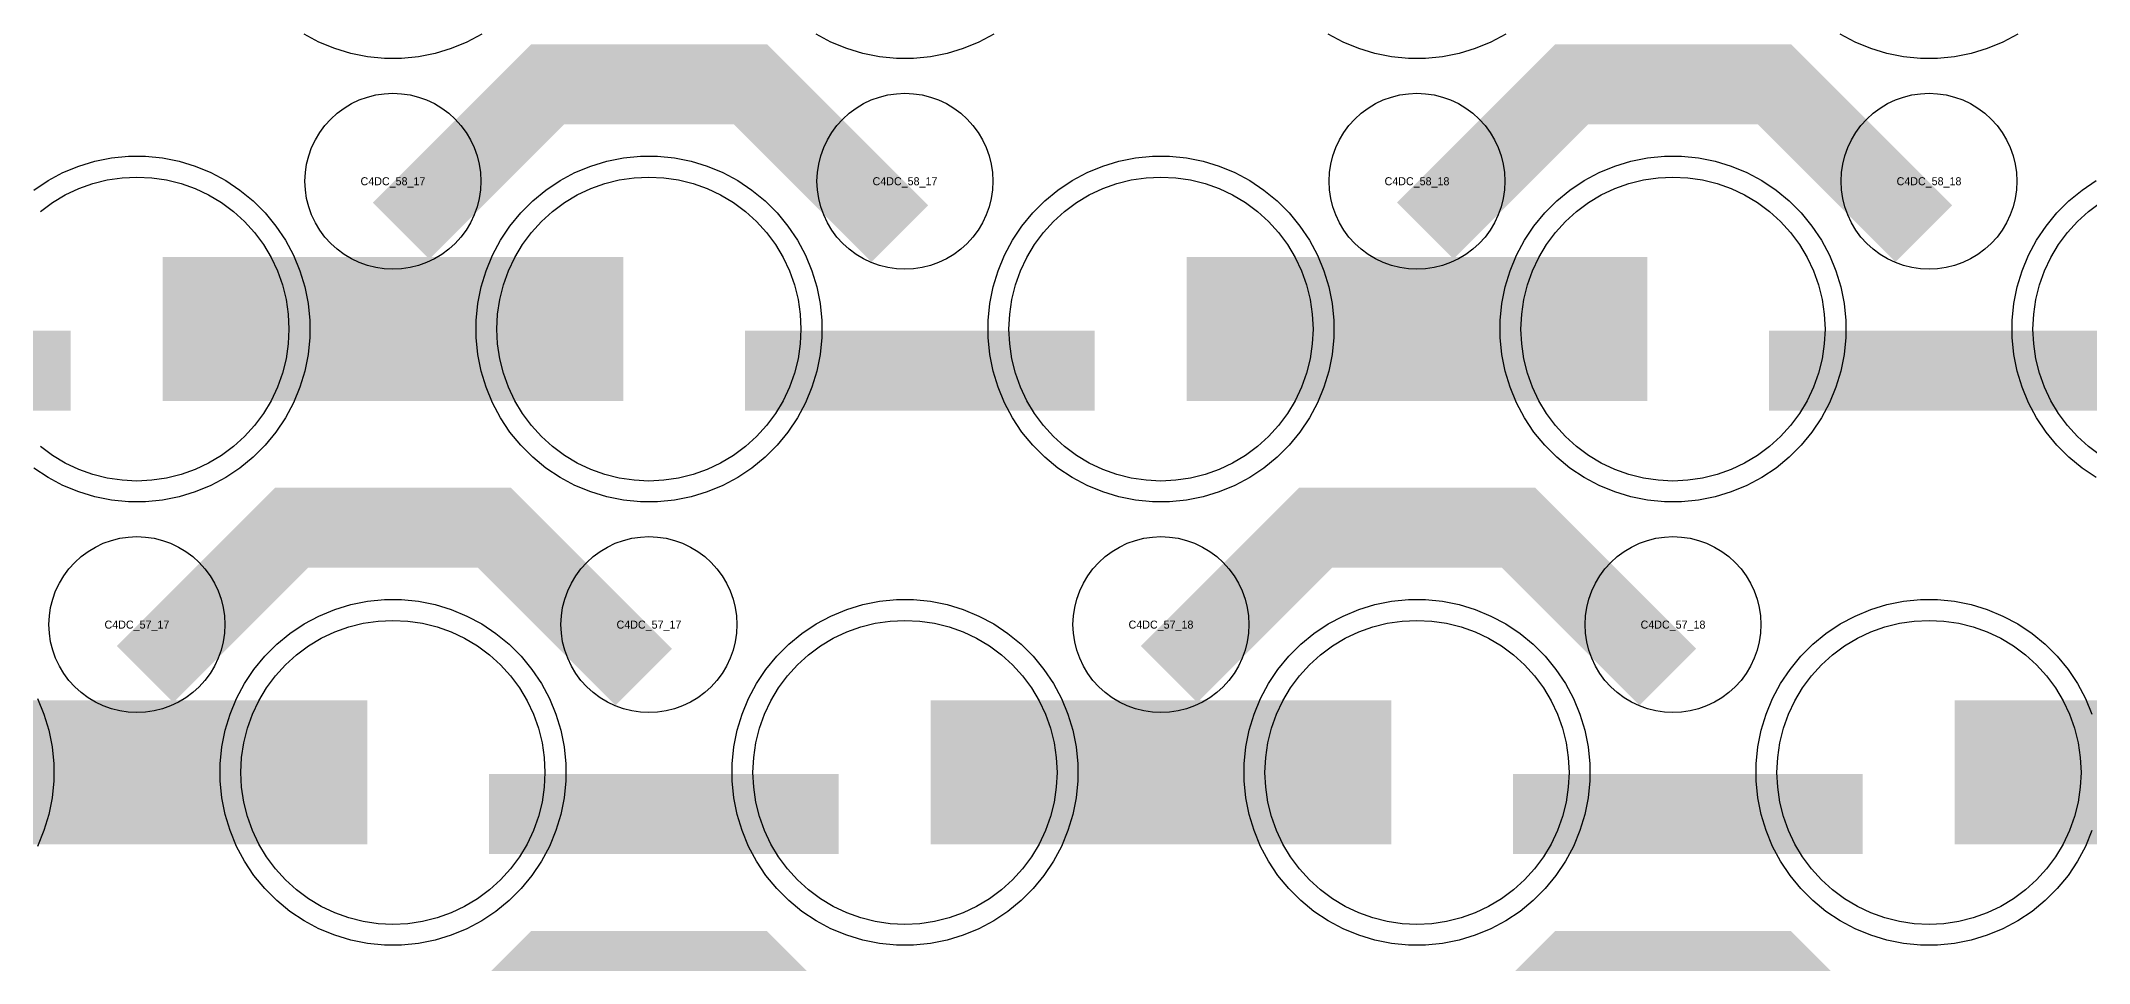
# Model space of a CAD drawing. Extents: x -11880 to 11880, y -14992 to 14992.
# Drawn here: x -6590 to -5950, y -7001 to -6713 of the extents above; entities that cross this region are included whole.
import ezdxf
from ezdxf.enums import TextEntityAlignment as Align

# ---------------------------------------------------------------- set-up
doc = ezdxf.new("R2010")
doc.units = 0
doc.header["$MEASUREMENT"] = 0
for name, color, linetype in [('GDS_775_DT_237', 138, 'CONTINUOUS'), ('RDL1_FS', 34, 'CONTINUOUS'), ('RDL_BS', 160, 'CONTINUOUS')]:
    doc.layers.add(name, color=color, linetype=linetype)

msp = doc.modelspace()

# ---------------------------------------------------------------- linework, layer by layer
at = {"layer": 'RDL1_FS'}
for points in [[(-6590.14, -6766.126), (-6586.395, -6763.348), (-6582.395, -6760.95), (-6578.181, -6758.958), (-6573.791, -6757.386), (-6569.268, -6756.254), (-6564.657, -6755.57), (-6560, -6755.341), (-6555.343, -6755.57), (-6550.732, -6756.254), (-6546.209, -6757.386), (-6541.819, -6758.958), (-6537.605, -6760.95), (-6533.605, -6763.348), (-6529.86, -6766.126), (-6526.406, -6769.256), (-6523.276, -6772.71), (-6520.498, -6776.455), (-6518.1, -6780.455), (-6516.108, -6784.669), (-6514.536, -6789.059), (-6513.404, -6793.582), (-6512.72, -6798.193), (-6512.491, -6802.85), (-6512.72, -6807.507), (-6513.404, -6812.118), (-6514.536, -6816.641), (-6516.108, -6821.031), (-6518.1, -6825.245), (-6520.498, -6829.245), (-6523.276, -6832.99), (-6526.406, -6836.444), (-6529.86, -6839.574), (-6533.605, -6842.352), (-6537.605, -6844.75), (-6541.819, -6846.742), (-6546.209, -6848.314), (-6550.732, -6849.446), (-6555.343, -6850.13), (-6560, -6850.359), (-6564.657, -6850.13), (-6569.268, -6849.446), (-6573.791, -6848.314), (-6578.181, -6846.742), (-6582.395, -6844.75), (-6586.395, -6842.352), (-6590.14, -6839.574)], [(-5946.395, -6842.352), (-5950.14, -6839.574), (-5953.594, -6836.444), (-5956.724, -6832.99), (-5959.502, -6829.245), (-5961.9, -6825.245), (-5963.892, -6821.031), (-5965.464, -6816.641), (-5966.596, -6812.118), (-5967.28, -6807.507), (-5967.509, -6802.85), (-5967.28, -6798.193), (-5966.596, -6793.582), (-5965.464, -6789.059), (-5963.892, -6784.669), (-5961.9, -6780.455), (-5959.502, -6776.455), (-5956.724, -6772.71), (-5953.594, -6769.256), (-5950.14, -6766.126), (-5946.395, -6763.348)]]:
    msp.add_lwpolyline(points, dxfattribs=at)
for points in [[(-6400, -6850.359), (-6404.657, -6850.13), (-6409.268, -6849.446), (-6413.791, -6848.314), (-6418.181, -6846.742), (-6422.395, -6844.75), (-6426.395, -6842.352), (-6430.14, -6839.574), (-6433.594, -6836.444), (-6436.724, -6832.99), (-6439.502, -6829.245), (-6441.9, -6825.245), (-6443.892, -6821.031), (-6445.464, -6816.641), (-6446.596, -6812.118), (-6447.28, -6807.507), (-6447.509, -6802.85), (-6447.28, -6798.193), (-6446.596, -6793.582), (-6445.464, -6789.059), (-6443.892, -6784.669), (-6441.9, -6780.455), (-6439.502, -6776.455), (-6436.724, -6772.71), (-6433.594, -6769.256), (-6430.14, -6766.126), (-6426.395, -6763.348), (-6422.395, -6760.95), (-6418.181, -6758.958), (-6413.791, -6757.386), (-6409.268, -6756.254), (-6404.657, -6755.57), (-6400, -6755.341), (-6395.343, -6755.57), (-6390.732, -6756.254), (-6386.209, -6757.386), (-6381.819, -6758.958), (-6377.605, -6760.95), (-6373.605, -6763.348), (-6369.86, -6766.126), (-6366.406, -6769.256), (-6363.276, -6772.71), (-6360.498, -6776.455), (-6358.1, -6780.455), (-6356.108, -6784.669), (-6354.536, -6789.059), (-6353.404, -6793.582), (-6352.72, -6798.193), (-6352.491, -6802.85), (-6352.72, -6807.507), (-6353.404, -6812.118), (-6354.536, -6816.641), (-6356.108, -6821.031), (-6358.1, -6825.245), (-6360.498, -6829.245), (-6363.276, -6832.99), (-6366.406, -6836.444), (-6369.86, -6839.574), (-6373.605, -6842.352), (-6377.605, -6844.75), (-6381.819, -6846.742), (-6386.209, -6848.314), (-6390.732, -6849.446), (-6395.343, -6850.13)], [(-6240, -6850.359), (-6244.657, -6850.13), (-6249.268, -6849.446), (-6253.791, -6848.314), (-6258.181, -6846.742), (-6262.395, -6844.75), (-6266.395, -6842.352), (-6270.14, -6839.574), (-6273.594, -6836.444), (-6276.724, -6832.99), (-6279.502, -6829.245), (-6281.9, -6825.245), (-6283.892, -6821.031), (-6285.464, -6816.641), (-6286.596, -6812.118), (-6287.28, -6807.507), (-6287.509, -6802.85), (-6287.28, -6798.193), (-6286.596, -6793.582), (-6285.464, -6789.059), (-6283.892, -6784.669), (-6281.9, -6780.455), (-6279.502, -6776.455), (-6276.724, -6772.71), (-6273.594, -6769.256), (-6270.14, -6766.126), (-6266.395, -6763.348), (-6262.395, -6760.95), (-6258.181, -6758.958), (-6253.791, -6757.386), (-6249.268, -6756.254), (-6244.657, -6755.57), (-6240, -6755.341), (-6235.343, -6755.57), (-6230.732, -6756.254), (-6226.209, -6757.386), (-6221.819, -6758.958), (-6217.605, -6760.95), (-6213.605, -6763.348), (-6209.86, -6766.126), (-6206.406, -6769.256), (-6203.276, -6772.71), (-6200.498, -6776.455), (-6198.1, -6780.455), (-6196.108, -6784.669), (-6194.536, -6789.059), (-6193.404, -6793.582), (-6192.72, -6798.193), (-6192.491, -6802.85), (-6192.72, -6807.507), (-6193.404, -6812.118), (-6194.536, -6816.641), (-6196.108, -6821.031), (-6198.1, -6825.245), (-6200.498, -6829.245), (-6203.276, -6832.99), (-6206.406, -6836.444), (-6209.86, -6839.574), (-6213.605, -6842.352), (-6217.605, -6844.75), (-6221.819, -6846.742), (-6226.209, -6848.314), (-6230.732, -6849.446), (-6235.343, -6850.13)], [(-6080, -6850.359), (-6084.657, -6850.13), (-6089.268, -6849.446), (-6093.791, -6848.314), (-6098.181, -6846.742), (-6102.395, -6844.75), (-6106.395, -6842.352), (-6110.14, -6839.574), (-6113.594, -6836.444), (-6116.724, -6832.99), (-6119.502, -6829.245), (-6121.9, -6825.245), (-6123.892, -6821.031), (-6125.464, -6816.641), (-6126.596, -6812.118), (-6127.28, -6807.507), (-6127.509, -6802.85), (-6127.28, -6798.193), (-6126.596, -6793.582), (-6125.464, -6789.059), (-6123.892, -6784.669), (-6121.9, -6780.455), (-6119.502, -6776.455), (-6116.724, -6772.71), (-6113.594, -6769.256), (-6110.14, -6766.126), (-6106.395, -6763.348), (-6102.395, -6760.95), (-6098.181, -6758.958), (-6093.791, -6757.386), (-6089.268, -6756.254), (-6084.657, -6755.57), (-6080, -6755.341), (-6075.343, -6755.57), (-6070.732, -6756.254), (-6066.209, -6757.386), (-6061.819, -6758.958), (-6057.605, -6760.95), (-6053.605, -6763.348), (-6049.86, -6766.126), (-6046.406, -6769.256), (-6043.276, -6772.71), (-6040.498, -6776.455), (-6038.1, -6780.455), (-6036.108, -6784.669), (-6034.536, -6789.059), (-6033.404, -6793.582), (-6032.72, -6798.193), (-6032.491, -6802.85), (-6032.72, -6807.507), (-6033.404, -6812.118), (-6034.536, -6816.641), (-6036.108, -6821.031), (-6038.1, -6825.245), (-6040.498, -6829.245), (-6043.276, -6832.99), (-6046.406, -6836.444), (-6049.86, -6839.574), (-6053.605, -6842.352), (-6057.605, -6844.75), (-6061.819, -6846.742), (-6066.209, -6848.314), (-6070.732, -6849.446), (-6075.343, -6850.13)], [(-6480, -6988.919), (-6484.657, -6988.69), (-6489.268, -6988.006), (-6493.791, -6986.874), (-6498.181, -6985.302), (-6502.395, -6983.31), (-6506.395, -6980.912), (-6510.14, -6978.134), (-6513.594, -6975.004), (-6516.724, -6971.55), (-6519.502, -6967.805), (-6521.9, -6963.805), (-6523.892, -6959.591), (-6525.464, -6955.201), (-6526.596, -6950.678), (-6527.28, -6946.067), (-6527.509, -6941.41), (-6527.28, -6936.753), (-6526.596, -6932.142), (-6525.464, -6927.619), (-6523.892, -6923.229), (-6521.9, -6919.015), (-6519.502, -6915.015), (-6516.724, -6911.27), (-6513.594, -6907.816), (-6510.14, -6904.686), (-6506.395, -6901.908), (-6502.395, -6899.51), (-6498.181, -6897.518), (-6493.791, -6895.946), (-6489.268, -6894.814), (-6484.657, -6894.13), (-6480, -6893.901), (-6475.343, -6894.13), (-6470.732, -6894.814), (-6466.209, -6895.946), (-6461.819, -6897.518), (-6457.605, -6899.51), (-6453.605, -6901.908), (-6449.86, -6904.686), (-6446.406, -6907.816), (-6443.276, -6911.27), (-6440.498, -6915.015), (-6438.1, -6919.015), (-6436.108, -6923.229), (-6434.536, -6927.619), (-6433.404, -6932.142), (-6432.72, -6936.753), (-6432.491, -6941.41), (-6432.72, -6946.067), (-6433.404, -6950.678), (-6434.536, -6955.201), (-6436.108, -6959.591), (-6438.1, -6963.805), (-6440.498, -6967.805), (-6443.276, -6971.55), (-6446.406, -6975.004), (-6449.86, -6978.134), (-6453.605, -6980.912), (-6457.605, -6983.31), (-6461.819, -6985.302), (-6466.209, -6986.874), (-6470.732, -6988.006), (-6475.343, -6988.69)], [(-6320, -6988.919), (-6324.657, -6988.69), (-6329.268, -6988.006), (-6333.791, -6986.874), (-6338.181, -6985.302), (-6342.395, -6983.31), (-6346.395, -6980.912), (-6350.14, -6978.134), (-6353.594, -6975.004), (-6356.724, -6971.55), (-6359.502, -6967.805), (-6361.9, -6963.805), (-6363.892, -6959.591), (-6365.464, -6955.201), (-6366.596, -6950.678), (-6367.28, -6946.067), (-6367.509, -6941.41), (-6367.28, -6936.753), (-6366.596, -6932.142), (-6365.464, -6927.619), (-6363.892, -6923.229), (-6361.9, -6919.015), (-6359.502, -6915.015), (-6356.724, -6911.27), (-6353.594, -6907.816), (-6350.14, -6904.686), (-6346.395, -6901.908), (-6342.395, -6899.51), (-6338.181, -6897.518), (-6333.791, -6895.946), (-6329.268, -6894.814), (-6324.657, -6894.13), (-6320, -6893.901), (-6315.343, -6894.13), (-6310.732, -6894.814), (-6306.209, -6895.946), (-6301.819, -6897.518), (-6297.605, -6899.51), (-6293.605, -6901.908), (-6289.86, -6904.686), (-6286.406, -6907.816), (-6283.276, -6911.27), (-6280.498, -6915.015), (-6278.1, -6919.015), (-6276.108, -6923.229), (-6274.536, -6927.619), (-6273.404, -6932.142), (-6272.72, -6936.753), (-6272.491, -6941.41), (-6272.72, -6946.067), (-6273.404, -6950.678), (-6274.536, -6955.201), (-6276.108, -6959.591), (-6278.1, -6963.805), (-6280.498, -6967.805), (-6283.276, -6971.55), (-6286.406, -6975.004), (-6289.86, -6978.134), (-6293.605, -6980.912), (-6297.605, -6983.31), (-6301.819, -6985.302), (-6306.209, -6986.874), (-6310.732, -6988.006), (-6315.343, -6988.69)], [(-6160, -6988.919), (-6164.657, -6988.69), (-6169.268, -6988.006), (-6173.791, -6986.874), (-6178.181, -6985.302), (-6182.395, -6983.31), (-6186.395, -6980.912), (-6190.14, -6978.134), (-6193.594, -6975.004), (-6196.724, -6971.55), (-6199.502, -6967.805), (-6201.9, -6963.805), (-6203.892, -6959.591), (-6205.464, -6955.201), (-6206.596, -6950.678), (-6207.28, -6946.067), (-6207.509, -6941.41), (-6207.28, -6936.753), (-6206.596, -6932.142), (-6205.464, -6927.619), (-6203.892, -6923.229), (-6201.9, -6919.015), (-6199.502, -6915.015), (-6196.724, -6911.27), (-6193.594, -6907.816), (-6190.14, -6904.686), (-6186.395, -6901.908), (-6182.395, -6899.51), (-6178.181, -6897.518), (-6173.791, -6895.946), (-6169.268, -6894.814), (-6164.657, -6894.13), (-6160, -6893.901), (-6155.343, -6894.13), (-6150.732, -6894.814), (-6146.209, -6895.946), (-6141.819, -6897.518), (-6137.605, -6899.51), (-6133.605, -6901.908), (-6129.86, -6904.686), (-6126.406, -6907.816), (-6123.276, -6911.27), (-6120.498, -6915.015), (-6118.1, -6919.015), (-6116.108, -6923.229), (-6114.536, -6927.619), (-6113.404, -6932.142), (-6112.72, -6936.753), (-6112.491, -6941.41), (-6112.72, -6946.067), (-6113.404, -6950.678), (-6114.536, -6955.201), (-6116.108, -6959.591), (-6118.1, -6963.805), (-6120.498, -6967.805), (-6123.276, -6971.55), (-6126.406, -6975.004), (-6129.86, -6978.134), (-6133.605, -6980.912), (-6137.605, -6983.31), (-6141.819, -6985.302), (-6146.209, -6986.874), (-6150.732, -6988.006), (-6155.343, -6988.69)], [(-6000, -6988.919), (-6004.657, -6988.69), (-6009.268, -6988.006), (-6013.791, -6986.874), (-6018.181, -6985.302), (-6022.395, -6983.31), (-6026.395, -6980.912), (-6030.14, -6978.134), (-6033.594, -6975.004), (-6036.724, -6971.55), (-6039.502, -6967.805), (-6041.9, -6963.805), (-6043.892, -6959.591), (-6045.464, -6955.201), (-6046.596, -6950.678), (-6047.28, -6946.067), (-6047.509, -6941.41), (-6047.28, -6936.753), (-6046.596, -6932.142), (-6045.464, -6927.619), (-6043.892, -6923.229), (-6041.9, -6919.015), (-6039.502, -6915.015), (-6036.724, -6911.27), (-6033.594, -6907.816), (-6030.14, -6904.686), (-6026.395, -6901.908), (-6022.395, -6899.51), (-6018.181, -6897.518), (-6013.791, -6895.946), (-6009.268, -6894.814), (-6004.657, -6894.13), (-6000, -6893.901), (-5995.343, -6894.13), (-5990.732, -6894.814), (-5986.209, -6895.946), (-5981.819, -6897.518), (-5977.605, -6899.51), (-5973.605, -6901.908), (-5969.86, -6904.686), (-5966.406, -6907.816), (-5963.276, -6911.27), (-5960.498, -6915.015), (-5958.1, -6919.015), (-5956.108, -6923.229), (-5954.536, -6927.619), (-5953.404, -6932.142), (-5952.72, -6936.753), (-5952.491, -6941.41), (-5952.72, -6946.067), (-5953.404, -6950.678), (-5954.536, -6955.201), (-5956.108, -6959.591), (-5958.1, -6963.805), (-5960.498, -6967.805), (-5963.276, -6971.55), (-5966.406, -6975.004), (-5969.86, -6978.134), (-5973.605, -6980.912), (-5977.605, -6983.31), (-5981.819, -6985.302), (-5986.209, -6986.874), (-5990.732, -6988.006), (-5995.343, -6988.69)]]:
    msp.add_lwpolyline(points, close=True, dxfattribs=at)
for points in [[(-6551.998, -6802.85, 45, 45, 0), (-6479.998, -6802.85, 45, 45, 0)], [(-6479.998, -6802.85, 45, 45, 0), (-6407.998, -6802.85, 45, 45, 0)], [(-6231.998, -6802.85, 45, 45, 0), (-6159.998, -6802.85, 45, 45, 0)], [(-6159.998, -6802.85, 45, 45, 0), (-6087.998, -6802.85, 45, 45, 0)], [(-6631.998, -6941.41, 45, 45, 0), (-6559.998, -6941.41, 45, 45, 0)], [(-6559.998, -6941.41, 45, 45, 0), (-6487.998, -6941.41, 45, 45, 0)], [(-6311.998, -6941.41, 45, 45, 0), (-6239.998, -6941.41, 45, 45, 0)], [(-6239.998, -6941.41, 45, 45, 0), (-6167.998, -6941.41, 45, 45, 0)], [(-5991.998, -6941.41, 45, 45, 0), (-5919.998, -6941.41, 45, 45, 0)]]:
    msp.add_lwpolyline(points, format="xyseb", dxfattribs=at)
at = {"layer": 'RDL_BS', "color": 240, "true_color": 0xed1f24}
for points in [[(-6452.223, -6710.668), (-6456.885, -6713.16), (-6461.795, -6715.191), (-6466.835, -6716.722), (-6472.062, -6717.768), (-6477.356, -6718.285), (-6482.644, -6718.285), (-6487.938, -6717.768), (-6493.165, -6716.722), (-6498.205, -6715.191), (-6503.115, -6713.16), (-6507.777, -6710.668)], [(-6292.223, -6710.668), (-6296.885, -6713.16), (-6301.795, -6715.191), (-6306.835, -6716.722), (-6312.062, -6717.768), (-6317.356, -6718.285), (-6322.644, -6718.285), (-6327.938, -6717.768), (-6333.165, -6716.722), (-6338.205, -6715.191), (-6343.115, -6713.16), (-6347.777, -6710.668)], [(-6132.223, -6710.668), (-6136.885, -6713.16), (-6141.795, -6715.191), (-6146.835, -6716.722), (-6152.062, -6717.768), (-6157.356, -6718.285), (-6162.644, -6718.285), (-6167.938, -6717.768), (-6173.165, -6716.722), (-6178.205, -6715.191), (-6183.115, -6713.16), (-6187.777, -6710.668)], [(-5972.223, -6710.668), (-5976.885, -6713.16), (-5981.795, -6715.191), (-5986.835, -6716.722), (-5992.062, -6717.768), (-5997.356, -6718.285), (-6002.644, -6718.285), (-6007.938, -6717.768), (-6013.165, -6716.722), (-6018.205, -6715.191), (-6023.115, -6713.16), (-6027.777, -6710.668)]]:
    msp.add_lwpolyline(points, dxfattribs=at)
at = {"layer": 'RDL_BS'}
for points in [[(-6477.438, -6772.164, 25, 25, 0), (-6431.623, -6726.349, 25, 25, 0), (-6398.07, -6726.349, 25, 25, 0)], [(-6321.599, -6773.063, 25, 25, 0), (-6368.313, -6726.349, 25, 25, 0), (-6398.071, -6726.349, 25, 25, 0)], [(-6157.438, -6772.164, 25, 25, 0), (-6111.623, -6726.349, 25, 25, 0), (-6078.07, -6726.349, 25, 25, 0)], [(-6001.599, -6773.063, 25, 25, 0), (-6048.313, -6726.349, 25, 25, 0), (-6078.071, -6726.349, 25, 25, 0)], [(-6689.984, -6815.863, 25, 25, 0), (-6580.719, -6815.863, 25, 25, 0)], [(-6369.984, -6815.863, 25, 25, 0), (-6260.719, -6815.863, 25, 25, 0)], [(-6049.984, -6815.863, 25, 25, 0), (-5940.719, -6815.863, 25, 25, 0)], [(-6557.438, -6910.724, 25, 25, 0), (-6511.623, -6864.909, 25, 25, 0), (-6478.07, -6864.909, 25, 25, 0)], [(-6401.599, -6911.623, 25, 25, 0), (-6448.313, -6864.909, 25, 25, 0), (-6478.071, -6864.909, 25, 25, 0)], [(-6237.438, -6910.724, 25, 25, 0), (-6191.623, -6864.909, 25, 25, 0), (-6158.07, -6864.909, 25, 25, 0)], [(-6081.599, -6911.623, 25, 25, 0), (-6128.313, -6864.909, 25, 25, 0), (-6158.071, -6864.909, 25, 25, 0)], [(-6449.984, -6954.423, 25, 25, 0), (-6340.719, -6954.423, 25, 25, 0)], [(-6129.984, -6954.423, 25, 25, 0), (-6020.719, -6954.423, 25, 25, 0)], [(-6477.438, -7049.289, 25, 25, 0), (-6431.623, -7003.474, 25, 25, 0), (-6398.07, -7003.474, 25, 25, 0)], [(-6321.599, -7050.188, 25, 25, 0), (-6368.313, -7003.474, 25, 25, 0), (-6398.071, -7003.474, 25, 25, 0)], [(-6157.438, -7049.289, 25, 25, 0), (-6111.623, -7003.474, 25, 25, 0), (-6078.07, -7003.474, 25, 25, 0)], [(-6001.599, -7050.188, 25, 25, 0), (-6048.313, -7003.474, 25, 25, 0), (-6078.071, -7003.474, 25, 25, 0)]]:
    msp.add_lwpolyline(points, format="xyseb", dxfattribs=at)
for points in [[(-6480, -6784.156), (-6482.693, -6784.024), (-6485.365, -6783.628), (-6487.984, -6782.971), (-6490.519, -6782.064), (-6492.956, -6780.912), (-6495.28, -6779.519), (-6497.443, -6777.916), (-6499.442, -6776.104), (-6501.254, -6774.105), (-6502.857, -6771.942), (-6504.25, -6769.618), (-6505.402, -6767.181), (-6506.309, -6764.646), (-6506.966, -6762.027), (-6507.362, -6759.355), (-6507.494, -6756.662), (-6507.362, -6753.969), (-6506.966, -6751.297), (-6506.309, -6748.678), (-6505.402, -6746.143), (-6504.25, -6743.706), (-6502.857, -6741.382), (-6501.254, -6739.219), (-6499.442, -6737.22), (-6497.443, -6735.408), (-6495.28, -6733.805), (-6492.956, -6732.412), (-6490.519, -6731.26), (-6487.984, -6730.353), (-6485.365, -6729.696), (-6482.693, -6729.3), (-6480, -6729.168), (-6477.307, -6729.3), (-6474.635, -6729.696), (-6472.016, -6730.353), (-6469.481, -6731.26), (-6467.044, -6732.412), (-6464.72, -6733.805), (-6462.557, -6735.408), (-6460.558, -6737.22), (-6458.746, -6739.219), (-6457.143, -6741.382), (-6455.75, -6743.706), (-6454.598, -6746.143), (-6453.691, -6748.678), (-6453.034, -6751.297), (-6452.638, -6753.969), (-6452.506, -6756.662), (-6452.638, -6759.355), (-6453.034, -6762.027), (-6453.691, -6764.646), (-6454.598, -6767.181), (-6455.75, -6769.618), (-6457.143, -6771.942), (-6458.746, -6774.105), (-6460.558, -6776.104), (-6462.557, -6777.916), (-6464.72, -6779.519), (-6467.044, -6780.912), (-6469.481, -6782.064), (-6472.016, -6782.971), (-6474.635, -6783.628), (-6477.307, -6784.024)], [(-6320, -6784.156), (-6322.693, -6784.024), (-6325.365, -6783.628), (-6327.984, -6782.971), (-6330.519, -6782.064), (-6332.956, -6780.912), (-6335.28, -6779.519), (-6337.443, -6777.916), (-6339.442, -6776.104), (-6341.254, -6774.105), (-6342.857, -6771.942), (-6344.25, -6769.618), (-6345.402, -6767.181), (-6346.309, -6764.646), (-6346.966, -6762.027), (-6347.362, -6759.355), (-6347.494, -6756.662), (-6347.362, -6753.969), (-6346.966, -6751.297), (-6346.309, -6748.678), (-6345.402, -6746.143), (-6344.25, -6743.706), (-6342.857, -6741.382), (-6341.254, -6739.219), (-6339.442, -6737.22), (-6337.443, -6735.408), (-6335.28, -6733.805), (-6332.956, -6732.412), (-6330.519, -6731.26), (-6327.984, -6730.353), (-6325.365, -6729.696), (-6322.693, -6729.3), (-6320, -6729.168), (-6317.307, -6729.3), (-6314.635, -6729.696), (-6312.016, -6730.353), (-6309.481, -6731.26), (-6307.044, -6732.412), (-6304.72, -6733.805), (-6302.557, -6735.408), (-6300.558, -6737.22), (-6298.746, -6739.219), (-6297.143, -6741.382), (-6295.75, -6743.706), (-6294.598, -6746.143), (-6293.691, -6748.678), (-6293.034, -6751.297), (-6292.638, -6753.969), (-6292.506, -6756.662), (-6292.638, -6759.355), (-6293.034, -6762.027), (-6293.691, -6764.646), (-6294.598, -6767.181), (-6295.75, -6769.618), (-6297.143, -6771.942), (-6298.746, -6774.105), (-6300.558, -6776.104), (-6302.557, -6777.916), (-6304.72, -6779.519), (-6307.044, -6780.912), (-6309.481, -6782.064), (-6312.016, -6782.971), (-6314.635, -6783.628), (-6317.307, -6784.024)], [(-6160, -6784.156), (-6162.693, -6784.024), (-6165.365, -6783.628), (-6167.984, -6782.971), (-6170.519, -6782.064), (-6172.956, -6780.912), (-6175.28, -6779.519), (-6177.443, -6777.916), (-6179.442, -6776.104), (-6181.254, -6774.105), (-6182.857, -6771.942), (-6184.25, -6769.618), (-6185.402, -6767.181), (-6186.309, -6764.646), (-6186.966, -6762.027), (-6187.362, -6759.355), (-6187.494, -6756.662), (-6187.362, -6753.969), (-6186.966, -6751.297), (-6186.309, -6748.678), (-6185.402, -6746.143), (-6184.25, -6743.706), (-6182.857, -6741.382), (-6181.254, -6739.219), (-6179.442, -6737.22), (-6177.443, -6735.408), (-6175.28, -6733.805), (-6172.956, -6732.412), (-6170.519, -6731.26), (-6167.984, -6730.353), (-6165.365, -6729.696), (-6162.693, -6729.3), (-6160, -6729.168), (-6157.307, -6729.3), (-6154.635, -6729.696), (-6152.016, -6730.353), (-6149.481, -6731.26), (-6147.044, -6732.412), (-6144.72, -6733.805), (-6142.557, -6735.408), (-6140.558, -6737.22), (-6138.746, -6739.219), (-6137.143, -6741.382), (-6135.75, -6743.706), (-6134.598, -6746.143), (-6133.691, -6748.678), (-6133.034, -6751.297), (-6132.638, -6753.969), (-6132.506, -6756.662), (-6132.638, -6759.355), (-6133.034, -6762.027), (-6133.691, -6764.646), (-6134.598, -6767.181), (-6135.75, -6769.618), (-6137.143, -6771.942), (-6138.746, -6774.105), (-6140.558, -6776.104), (-6142.557, -6777.916), (-6144.72, -6779.519), (-6147.044, -6780.912), (-6149.481, -6782.064), (-6152.016, -6782.971), (-6154.635, -6783.628), (-6157.307, -6784.024)], [(-6000, -6784.156), (-6002.693, -6784.024), (-6005.365, -6783.628), (-6007.984, -6782.971), (-6010.519, -6782.064), (-6012.956, -6780.912), (-6015.28, -6779.519), (-6017.443, -6777.916), (-6019.442, -6776.104), (-6021.254, -6774.105), (-6022.857, -6771.942), (-6024.25, -6769.618), (-6025.402, -6767.181), (-6026.309, -6764.646), (-6026.966, -6762.027), (-6027.362, -6759.355), (-6027.494, -6756.662), (-6027.362, -6753.969), (-6026.966, -6751.297), (-6026.309, -6748.678), (-6025.402, -6746.143), (-6024.25, -6743.706), (-6022.857, -6741.382), (-6021.254, -6739.219), (-6019.442, -6737.22), (-6017.443, -6735.408), (-6015.28, -6733.805), (-6012.956, -6732.412), (-6010.519, -6731.26), (-6007.984, -6730.353), (-6005.365, -6729.696), (-6002.693, -6729.3), (-6000, -6729.168), (-5997.307, -6729.3), (-5994.635, -6729.696), (-5992.016, -6730.353), (-5989.481, -6731.26), (-5987.044, -6732.412), (-5984.72, -6733.805), (-5982.557, -6735.408), (-5980.558, -6737.22), (-5978.746, -6739.219), (-5977.143, -6741.382), (-5975.75, -6743.706), (-5974.598, -6746.143), (-5973.691, -6748.678), (-5973.034, -6751.297), (-5972.638, -6753.969), (-5972.506, -6756.662), (-5972.638, -6759.355), (-5973.034, -6762.027), (-5973.691, -6764.646), (-5974.598, -6767.181), (-5975.75, -6769.618), (-5977.143, -6771.942), (-5978.746, -6774.105), (-5980.558, -6776.104), (-5982.557, -6777.916), (-5984.72, -6779.519), (-5987.044, -6780.912), (-5989.481, -6782.064), (-5992.016, -6782.971), (-5994.635, -6783.628), (-5997.307, -6784.024)], [(-6402.644, -6856.85), (-6407.938, -6856.333), (-6413.165, -6855.287), (-6418.205, -6853.756), (-6423.115, -6851.725), (-6427.777, -6849.233), (-6432.191, -6846.286), (-6436.292, -6842.924), (-6440.074, -6839.142), (-6443.436, -6835.041), (-6446.383, -6830.627), (-6448.875, -6825.965), (-6450.906, -6821.055), (-6452.437, -6816.015), (-6453.483, -6810.788), (-6454, -6805.494), (-6454, -6800.206), (-6453.483, -6794.912), (-6452.437, -6789.685), (-6450.906, -6784.645), (-6448.875, -6779.735), (-6446.383, -6775.073), (-6443.436, -6770.659), (-6440.074, -6766.558), (-6436.292, -6762.776), (-6432.191, -6759.414), (-6427.777, -6756.467), (-6423.115, -6753.975), (-6418.205, -6751.944), (-6413.165, -6750.413), (-6407.938, -6749.367), (-6402.644, -6748.85), (-6397.356, -6748.85), (-6392.062, -6749.367), (-6386.835, -6750.413), (-6381.795, -6751.944), (-6376.885, -6753.975), (-6372.223, -6756.467), (-6367.809, -6759.414), (-6363.708, -6762.776), (-6359.926, -6766.558), (-6356.564, -6770.659), (-6353.617, -6775.073), (-6351.125, -6779.735), (-6349.094, -6784.645), (-6347.563, -6789.685), (-6346.517, -6794.912), (-6346, -6800.206), (-6346, -6805.494), (-6346.517, -6810.788), (-6347.563, -6816.015), (-6349.094, -6821.055), (-6351.125, -6825.965), (-6353.617, -6830.627), (-6356.564, -6835.041), (-6359.926, -6839.142), (-6363.708, -6842.924), (-6367.809, -6846.286), (-6372.223, -6849.233), (-6376.885, -6851.725), (-6381.795, -6853.756), (-6386.835, -6855.287), (-6392.062, -6856.333), (-6397.356, -6856.85)], [(-6242.644, -6856.85), (-6247.938, -6856.333), (-6253.165, -6855.287), (-6258.205, -6853.756), (-6263.115, -6851.725), (-6267.777, -6849.233), (-6272.191, -6846.286), (-6276.292, -6842.924), (-6280.074, -6839.142), (-6283.436, -6835.041), (-6286.383, -6830.627), (-6288.875, -6825.965), (-6290.906, -6821.055), (-6292.437, -6816.015), (-6293.483, -6810.788), (-6294, -6805.494), (-6294, -6800.206), (-6293.483, -6794.912), (-6292.437, -6789.685), (-6290.906, -6784.645), (-6288.875, -6779.735), (-6286.383, -6775.073), (-6283.436, -6770.659), (-6280.074, -6766.558), (-6276.292, -6762.776), (-6272.191, -6759.414), (-6267.777, -6756.467), (-6263.115, -6753.975), (-6258.205, -6751.944), (-6253.165, -6750.413), (-6247.938, -6749.367), (-6242.644, -6748.85), (-6237.356, -6748.85), (-6232.062, -6749.367), (-6226.835, -6750.413), (-6221.795, -6751.944), (-6216.885, -6753.975), (-6212.223, -6756.467), (-6207.809, -6759.414), (-6203.708, -6762.776), (-6199.926, -6766.558), (-6196.564, -6770.659), (-6193.617, -6775.073), (-6191.125, -6779.735), (-6189.094, -6784.645), (-6187.563, -6789.685), (-6186.517, -6794.912), (-6186, -6800.206), (-6186, -6805.494), (-6186.517, -6810.788), (-6187.563, -6816.015), (-6189.094, -6821.055), (-6191.125, -6825.965), (-6193.617, -6830.627), (-6196.564, -6835.041), (-6199.926, -6839.142), (-6203.708, -6842.924), (-6207.809, -6846.286), (-6212.223, -6849.233), (-6216.885, -6851.725), (-6221.795, -6853.756), (-6226.835, -6855.287), (-6232.062, -6856.333), (-6237.356, -6856.85)], [(-6082.644, -6856.85), (-6087.938, -6856.333), (-6093.165, -6855.287), (-6098.205, -6853.756), (-6103.115, -6851.725), (-6107.777, -6849.233), (-6112.191, -6846.286), (-6116.292, -6842.924), (-6120.074, -6839.142), (-6123.436, -6835.041), (-6126.383, -6830.627), (-6128.875, -6825.965), (-6130.906, -6821.055), (-6132.437, -6816.015), (-6133.483, -6810.788), (-6134, -6805.494), (-6134, -6800.206), (-6133.483, -6794.912), (-6132.437, -6789.685), (-6130.906, -6784.645), (-6128.875, -6779.735), (-6126.383, -6775.073), (-6123.436, -6770.659), (-6120.074, -6766.558), (-6116.292, -6762.776), (-6112.191, -6759.414), (-6107.777, -6756.467), (-6103.115, -6753.975), (-6098.205, -6751.944), (-6093.165, -6750.413), (-6087.938, -6749.367), (-6082.644, -6748.85), (-6077.356, -6748.85), (-6072.062, -6749.367), (-6066.835, -6750.413), (-6061.795, -6751.944), (-6056.885, -6753.975), (-6052.223, -6756.467), (-6047.809, -6759.414), (-6043.708, -6762.776), (-6039.926, -6766.558), (-6036.564, -6770.659), (-6033.617, -6775.073), (-6031.125, -6779.735), (-6029.094, -6784.645), (-6027.563, -6789.685), (-6026.517, -6794.912), (-6026, -6800.206), (-6026, -6805.494), (-6026.517, -6810.788), (-6027.563, -6816.015), (-6029.094, -6821.055), (-6031.125, -6825.965), (-6033.617, -6830.627), (-6036.564, -6835.041), (-6039.926, -6839.142), (-6043.708, -6842.924), (-6047.809, -6846.286), (-6052.223, -6849.233), (-6056.885, -6851.725), (-6061.795, -6853.756), (-6066.835, -6855.287), (-6072.062, -6856.333), (-6077.356, -6856.85)], [(-6560, -6922.716), (-6562.693, -6922.584), (-6565.365, -6922.188), (-6567.984, -6921.531), (-6570.519, -6920.624), (-6572.956, -6919.472), (-6575.28, -6918.079), (-6577.443, -6916.476), (-6579.442, -6914.664), (-6581.254, -6912.665), (-6582.857, -6910.502), (-6584.25, -6908.178), (-6585.402, -6905.741), (-6586.309, -6903.206), (-6586.966, -6900.587), (-6587.362, -6897.915), (-6587.494, -6895.222), (-6587.362, -6892.529), (-6586.966, -6889.857), (-6586.309, -6887.238), (-6585.402, -6884.703), (-6584.25, -6882.266), (-6582.857, -6879.942), (-6581.254, -6877.779), (-6579.442, -6875.78), (-6577.443, -6873.968), (-6575.28, -6872.365), (-6572.956, -6870.972), (-6570.519, -6869.82), (-6567.984, -6868.913), (-6565.365, -6868.256), (-6562.693, -6867.86), (-6560, -6867.728), (-6557.307, -6867.86), (-6554.635, -6868.256), (-6552.016, -6868.913), (-6549.481, -6869.82), (-6547.044, -6870.972), (-6544.72, -6872.365), (-6542.557, -6873.968), (-6540.558, -6875.78), (-6538.746, -6877.779), (-6537.143, -6879.942), (-6535.75, -6882.266), (-6534.598, -6884.703), (-6533.691, -6887.238), (-6533.034, -6889.857), (-6532.638, -6892.529), (-6532.506, -6895.222), (-6532.638, -6897.915), (-6533.034, -6900.587), (-6533.691, -6903.206), (-6534.598, -6905.741), (-6535.75, -6908.178), (-6537.143, -6910.502), (-6538.746, -6912.665), (-6540.558, -6914.664), (-6542.557, -6916.476), (-6544.72, -6918.079), (-6547.044, -6919.472), (-6549.481, -6920.624), (-6552.016, -6921.531), (-6554.635, -6922.188), (-6557.307, -6922.584)], [(-6400, -6922.716), (-6402.693, -6922.584), (-6405.365, -6922.188), (-6407.984, -6921.531), (-6410.519, -6920.624), (-6412.956, -6919.472), (-6415.28, -6918.079), (-6417.443, -6916.476), (-6419.442, -6914.664), (-6421.254, -6912.665), (-6422.857, -6910.502), (-6424.25, -6908.178), (-6425.402, -6905.741), (-6426.309, -6903.206), (-6426.966, -6900.587), (-6427.362, -6897.915), (-6427.494, -6895.222), (-6427.362, -6892.529), (-6426.966, -6889.857), (-6426.309, -6887.238), (-6425.402, -6884.703), (-6424.25, -6882.266), (-6422.857, -6879.942), (-6421.254, -6877.779), (-6419.442, -6875.78), (-6417.443, -6873.968), (-6415.28, -6872.365), (-6412.956, -6870.972), (-6410.519, -6869.82), (-6407.984, -6868.913), (-6405.365, -6868.256), (-6402.693, -6867.86), (-6400, -6867.728), (-6397.307, -6867.86), (-6394.635, -6868.256), (-6392.016, -6868.913), (-6389.481, -6869.82), (-6387.044, -6870.972), (-6384.72, -6872.365), (-6382.557, -6873.968), (-6380.558, -6875.78), (-6378.746, -6877.779), (-6377.143, -6879.942), (-6375.75, -6882.266), (-6374.598, -6884.703), (-6373.691, -6887.238), (-6373.034, -6889.857), (-6372.638, -6892.529), (-6372.506, -6895.222), (-6372.638, -6897.915), (-6373.034, -6900.587), (-6373.691, -6903.206), (-6374.598, -6905.741), (-6375.75, -6908.178), (-6377.143, -6910.502), (-6378.746, -6912.665), (-6380.558, -6914.664), (-6382.557, -6916.476), (-6384.72, -6918.079), (-6387.044, -6919.472), (-6389.481, -6920.624), (-6392.016, -6921.531), (-6394.635, -6922.188), (-6397.307, -6922.584)], [(-6240, -6922.716), (-6242.693, -6922.584), (-6245.365, -6922.188), (-6247.984, -6921.531), (-6250.519, -6920.624), (-6252.956, -6919.472), (-6255.28, -6918.079), (-6257.443, -6916.476), (-6259.442, -6914.664), (-6261.254, -6912.665), (-6262.857, -6910.502), (-6264.25, -6908.178), (-6265.402, -6905.741), (-6266.309, -6903.206), (-6266.966, -6900.587), (-6267.362, -6897.915), (-6267.494, -6895.222), (-6267.362, -6892.529), (-6266.966, -6889.857), (-6266.309, -6887.238), (-6265.402, -6884.703), (-6264.25, -6882.266), (-6262.857, -6879.942), (-6261.254, -6877.779), (-6259.442, -6875.78), (-6257.443, -6873.968), (-6255.28, -6872.365), (-6252.956, -6870.972), (-6250.519, -6869.82), (-6247.984, -6868.913), (-6245.365, -6868.256), (-6242.693, -6867.86), (-6240, -6867.728), (-6237.307, -6867.86), (-6234.635, -6868.256), (-6232.016, -6868.913), (-6229.481, -6869.82), (-6227.044, -6870.972), (-6224.72, -6872.365), (-6222.557, -6873.968), (-6220.558, -6875.78), (-6218.746, -6877.779), (-6217.143, -6879.942), (-6215.75, -6882.266), (-6214.598, -6884.703), (-6213.691, -6887.238), (-6213.034, -6889.857), (-6212.638, -6892.529), (-6212.506, -6895.222), (-6212.638, -6897.915), (-6213.034, -6900.587), (-6213.691, -6903.206), (-6214.598, -6905.741), (-6215.75, -6908.178), (-6217.143, -6910.502), (-6218.746, -6912.665), (-6220.558, -6914.664), (-6222.557, -6916.476), (-6224.72, -6918.079), (-6227.044, -6919.472), (-6229.481, -6920.624), (-6232.016, -6921.531), (-6234.635, -6922.188), (-6237.307, -6922.584)], [(-6080, -6922.716), (-6082.693, -6922.584), (-6085.365, -6922.188), (-6087.984, -6921.531), (-6090.519, -6920.624), (-6092.956, -6919.472), (-6095.28, -6918.079), (-6097.443, -6916.476), (-6099.442, -6914.664), (-6101.254, -6912.665), (-6102.857, -6910.502), (-6104.25, -6908.178), (-6105.402, -6905.741), (-6106.309, -6903.206), (-6106.966, -6900.587), (-6107.362, -6897.915), (-6107.494, -6895.222), (-6107.362, -6892.529), (-6106.966, -6889.857), (-6106.309, -6887.238), (-6105.402, -6884.703), (-6104.25, -6882.266), (-6102.857, -6879.942), (-6101.254, -6877.779), (-6099.442, -6875.78), (-6097.443, -6873.968), (-6095.28, -6872.365), (-6092.956, -6870.972), (-6090.519, -6869.82), (-6087.984, -6868.913), (-6085.365, -6868.256), (-6082.693, -6867.86), (-6080, -6867.728), (-6077.307, -6867.86), (-6074.635, -6868.256), (-6072.016, -6868.913), (-6069.481, -6869.82), (-6067.044, -6870.972), (-6064.72, -6872.365), (-6062.557, -6873.968), (-6060.558, -6875.78), (-6058.746, -6877.779), (-6057.143, -6879.942), (-6055.75, -6882.266), (-6054.598, -6884.703), (-6053.691, -6887.238), (-6053.034, -6889.857), (-6052.638, -6892.529), (-6052.506, -6895.222), (-6052.638, -6897.915), (-6053.034, -6900.587), (-6053.691, -6903.206), (-6054.598, -6905.741), (-6055.75, -6908.178), (-6057.143, -6910.502), (-6058.746, -6912.665), (-6060.558, -6914.664), (-6062.557, -6916.476), (-6064.72, -6918.079), (-6067.044, -6919.472), (-6069.481, -6920.624), (-6072.016, -6921.531), (-6074.635, -6922.188), (-6077.307, -6922.584)], [(-6482.644, -6995.41), (-6487.938, -6994.893), (-6493.165, -6993.847), (-6498.205, -6992.316), (-6503.115, -6990.285), (-6507.777, -6987.793), (-6512.191, -6984.846), (-6516.292, -6981.484), (-6520.074, -6977.702), (-6523.436, -6973.601), (-6526.383, -6969.187), (-6528.875, -6964.525), (-6530.906, -6959.615), (-6532.437, -6954.575), (-6533.483, -6949.348), (-6534, -6944.054), (-6534, -6938.766), (-6533.483, -6933.472), (-6532.437, -6928.245), (-6530.906, -6923.205), (-6528.875, -6918.295), (-6526.383, -6913.633), (-6523.436, -6909.219), (-6520.074, -6905.118), (-6516.292, -6901.336), (-6512.191, -6897.974), (-6507.777, -6895.027), (-6503.115, -6892.535), (-6498.205, -6890.504), (-6493.165, -6888.973), (-6487.938, -6887.927), (-6482.644, -6887.41), (-6477.356, -6887.41), (-6472.062, -6887.927), (-6466.835, -6888.973), (-6461.795, -6890.504), (-6456.885, -6892.535), (-6452.223, -6895.027), (-6447.809, -6897.974), (-6443.708, -6901.336), (-6439.926, -6905.118), (-6436.564, -6909.219), (-6433.617, -6913.633), (-6431.125, -6918.295), (-6429.094, -6923.205), (-6427.563, -6928.245), (-6426.517, -6933.472), (-6426, -6938.766), (-6426, -6944.054), (-6426.517, -6949.348), (-6427.563, -6954.575), (-6429.094, -6959.615), (-6431.125, -6964.525), (-6433.617, -6969.187), (-6436.564, -6973.601), (-6439.926, -6977.702), (-6443.708, -6981.484), (-6447.809, -6984.846), (-6452.223, -6987.793), (-6456.885, -6990.285), (-6461.795, -6992.316), (-6466.835, -6993.847), (-6472.062, -6994.893), (-6477.356, -6995.41)], [(-6322.644, -6995.41), (-6327.938, -6994.893), (-6333.165, -6993.847), (-6338.205, -6992.316), (-6343.115, -6990.285), (-6347.777, -6987.793), (-6352.191, -6984.846), (-6356.292, -6981.484), (-6360.074, -6977.702), (-6363.436, -6973.601), (-6366.383, -6969.187), (-6368.875, -6964.525), (-6370.906, -6959.615), (-6372.437, -6954.575), (-6373.483, -6949.348), (-6374, -6944.054), (-6374, -6938.766), (-6373.483, -6933.472), (-6372.437, -6928.245), (-6370.906, -6923.205), (-6368.875, -6918.295), (-6366.383, -6913.633), (-6363.436, -6909.219), (-6360.074, -6905.118), (-6356.292, -6901.336), (-6352.191, -6897.974), (-6347.777, -6895.027), (-6343.115, -6892.535), (-6338.205, -6890.504), (-6333.165, -6888.973), (-6327.938, -6887.927), (-6322.644, -6887.41), (-6317.356, -6887.41), (-6312.062, -6887.927), (-6306.835, -6888.973), (-6301.795, -6890.504), (-6296.885, -6892.535), (-6292.223, -6895.027), (-6287.809, -6897.974), (-6283.708, -6901.336), (-6279.926, -6905.118), (-6276.564, -6909.219), (-6273.617, -6913.633), (-6271.125, -6918.295), (-6269.094, -6923.205), (-6267.563, -6928.245), (-6266.517, -6933.472), (-6266, -6938.766), (-6266, -6944.054), (-6266.517, -6949.348), (-6267.563, -6954.575), (-6269.094, -6959.615), (-6271.125, -6964.525), (-6273.617, -6969.187), (-6276.564, -6973.601), (-6279.926, -6977.702), (-6283.708, -6981.484), (-6287.809, -6984.846), (-6292.223, -6987.793), (-6296.885, -6990.285), (-6301.795, -6992.316), (-6306.835, -6993.847), (-6312.062, -6994.893), (-6317.356, -6995.41)], [(-6162.644, -6995.41), (-6167.938, -6994.893), (-6173.165, -6993.847), (-6178.205, -6992.316), (-6183.115, -6990.285), (-6187.777, -6987.793), (-6192.191, -6984.846), (-6196.292, -6981.484), (-6200.074, -6977.702), (-6203.436, -6973.601), (-6206.383, -6969.187), (-6208.875, -6964.525), (-6210.906, -6959.615), (-6212.437, -6954.575), (-6213.483, -6949.348), (-6214, -6944.054), (-6214, -6938.766), (-6213.483, -6933.472), (-6212.437, -6928.245), (-6210.906, -6923.205), (-6208.875, -6918.295), (-6206.383, -6913.633), (-6203.436, -6909.219), (-6200.074, -6905.118), (-6196.292, -6901.336), (-6192.191, -6897.974), (-6187.777, -6895.027), (-6183.115, -6892.535), (-6178.205, -6890.504), (-6173.165, -6888.973), (-6167.938, -6887.927), (-6162.644, -6887.41), (-6157.356, -6887.41), (-6152.062, -6887.927), (-6146.835, -6888.973), (-6141.795, -6890.504), (-6136.885, -6892.535), (-6132.223, -6895.027), (-6127.809, -6897.974), (-6123.708, -6901.336), (-6119.926, -6905.118), (-6116.564, -6909.219), (-6113.617, -6913.633), (-6111.125, -6918.295), (-6109.094, -6923.205), (-6107.563, -6928.245), (-6106.517, -6933.472), (-6106, -6938.766), (-6106, -6944.054), (-6106.517, -6949.348), (-6107.563, -6954.575), (-6109.094, -6959.615), (-6111.125, -6964.525), (-6113.617, -6969.187), (-6116.564, -6973.601), (-6119.926, -6977.702), (-6123.708, -6981.484), (-6127.809, -6984.846), (-6132.223, -6987.793), (-6136.885, -6990.285), (-6141.795, -6992.316), (-6146.835, -6993.847), (-6152.062, -6994.893), (-6157.356, -6995.41)]]:
    msp.add_lwpolyline(points, close=True, dxfattribs=at)
for points in [[(-6592.191, -6759.414), (-6587.777, -6756.467), (-6583.115, -6753.975), (-6578.205, -6751.944), (-6573.165, -6750.413), (-6567.938, -6749.367), (-6562.644, -6748.85), (-6557.356, -6748.85), (-6552.062, -6749.367), (-6546.835, -6750.413), (-6541.795, -6751.944), (-6536.885, -6753.975), (-6532.223, -6756.467), (-6527.809, -6759.414), (-6523.708, -6762.776), (-6519.926, -6766.558), (-6516.564, -6770.659), (-6513.617, -6775.073), (-6511.125, -6779.735), (-6509.094, -6784.645), (-6507.563, -6789.685), (-6506.517, -6794.912), (-6506, -6800.206), (-6506, -6805.494), (-6506.517, -6810.788), (-6507.563, -6816.015), (-6509.094, -6821.055), (-6511.125, -6825.965), (-6513.617, -6830.627), (-6516.564, -6835.041), (-6519.926, -6839.142), (-6523.708, -6842.924), (-6527.809, -6846.286), (-6532.223, -6849.233), (-6536.885, -6851.725), (-6541.795, -6853.756), (-6546.835, -6855.287), (-6552.062, -6856.333), (-6557.356, -6856.85), (-6562.644, -6856.85), (-6567.938, -6856.333), (-6573.165, -6855.287), (-6578.205, -6853.756), (-6583.115, -6851.725), (-6587.777, -6849.233), (-6592.191, -6846.286)], [(-5947.777, -6849.233), (-5952.191, -6846.286), (-5956.292, -6842.924), (-5960.074, -6839.142), (-5963.436, -6835.041), (-5966.383, -6830.627), (-5968.875, -6825.965), (-5970.906, -6821.055), (-5972.437, -6816.015), (-5973.483, -6810.788), (-5974, -6805.494), (-5974, -6800.206), (-5973.483, -6794.912), (-5972.437, -6789.685), (-5970.906, -6784.645), (-5968.875, -6779.735), (-5966.383, -6775.073), (-5963.436, -6770.659), (-5960.074, -6766.558), (-5956.292, -6762.776), (-5952.191, -6759.414), (-5947.777, -6756.467)], [(-5949.094, -6959.615), (-5951.125, -6964.525), (-5953.617, -6969.187), (-5956.564, -6973.601), (-5959.926, -6977.702), (-5963.708, -6981.484), (-5967.809, -6984.846), (-5972.223, -6987.793), (-5976.885, -6990.285), (-5981.795, -6992.316), (-5986.835, -6993.847), (-5992.062, -6994.893), (-5997.356, -6995.41), (-6002.644, -6995.41), (-6007.938, -6994.893), (-6013.165, -6993.847), (-6018.205, -6992.316), (-6023.115, -6990.285), (-6027.777, -6987.793), (-6032.191, -6984.846), (-6036.292, -6981.484), (-6040.074, -6977.702), (-6043.436, -6973.601), (-6046.383, -6969.187), (-6048.875, -6964.525), (-6050.906, -6959.615), (-6052.437, -6954.575), (-6053.483, -6949.348), (-6054, -6944.054), (-6054, -6938.766), (-6053.483, -6933.472), (-6052.437, -6928.245), (-6050.906, -6923.205), (-6048.875, -6918.295), (-6046.383, -6913.633), (-6043.436, -6909.219), (-6040.074, -6905.118), (-6036.292, -6901.336), (-6032.191, -6897.974), (-6027.777, -6895.027), (-6023.115, -6892.535), (-6018.205, -6890.504), (-6013.165, -6888.973), (-6007.938, -6887.927), (-6002.644, -6887.41), (-5997.356, -6887.41), (-5992.062, -6887.927), (-5986.835, -6888.973), (-5981.795, -6890.504), (-5976.885, -6892.535), (-5972.223, -6895.027), (-5967.809, -6897.974), (-5963.708, -6901.336), (-5959.926, -6905.118), (-5956.564, -6909.219), (-5953.617, -6913.633), (-5951.125, -6918.295), (-5949.094, -6923.205)], [(-6591.125, -6918.295), (-6589.094, -6923.205), (-6587.563, -6928.245), (-6586.517, -6933.472), (-6586, -6938.766), (-6586, -6944.054), (-6586.517, -6949.348), (-6587.563, -6954.575), (-6589.094, -6959.615), (-6591.125, -6964.525)]]:
    msp.add_lwpolyline(points, dxfattribs=at)

# ---------------------------------------------------------------- texts
at = {"layer": 'GDS_775_DT_237'}
for s, p in [('C4DC_58_17', (-6480, -6756.662)), ('C4DC_58_17', (-6480, -6756.662)), ('C4DC_58_17', (-6320, -6756.662)), ('C4DC_58_17', (-6320, -6756.662)), ('C4DC_58_18', (-6160, -6756.662)), ('C4DC_58_18', (-6160, -6756.662)), ('C4DC_58_18', (-6000, -6756.662)), ('C4DC_58_18', (-6000, -6756.662)), ('C4DC_57_17', (-6560, -6895.222)), ('C4DC_57_17', (-6560, -6895.222)), ('C4DC_57_17', (-6400, -6895.222)), ('C4DC_57_17', (-6400, -6895.222)), ('C4DC_57_18', (-6240, -6895.222)), ('C4DC_57_18', (-6240, -6895.222)), ('C4DC_57_18', (-6080, -6895.222)), ('C4DC_57_18', (-6080, -6895.222))]:
    msp.add_text(s, height=2.5, dxfattribs=at).set_placement(p, align=Align.MIDDLE_CENTER)

doc.saveas('drawing.dxf')
